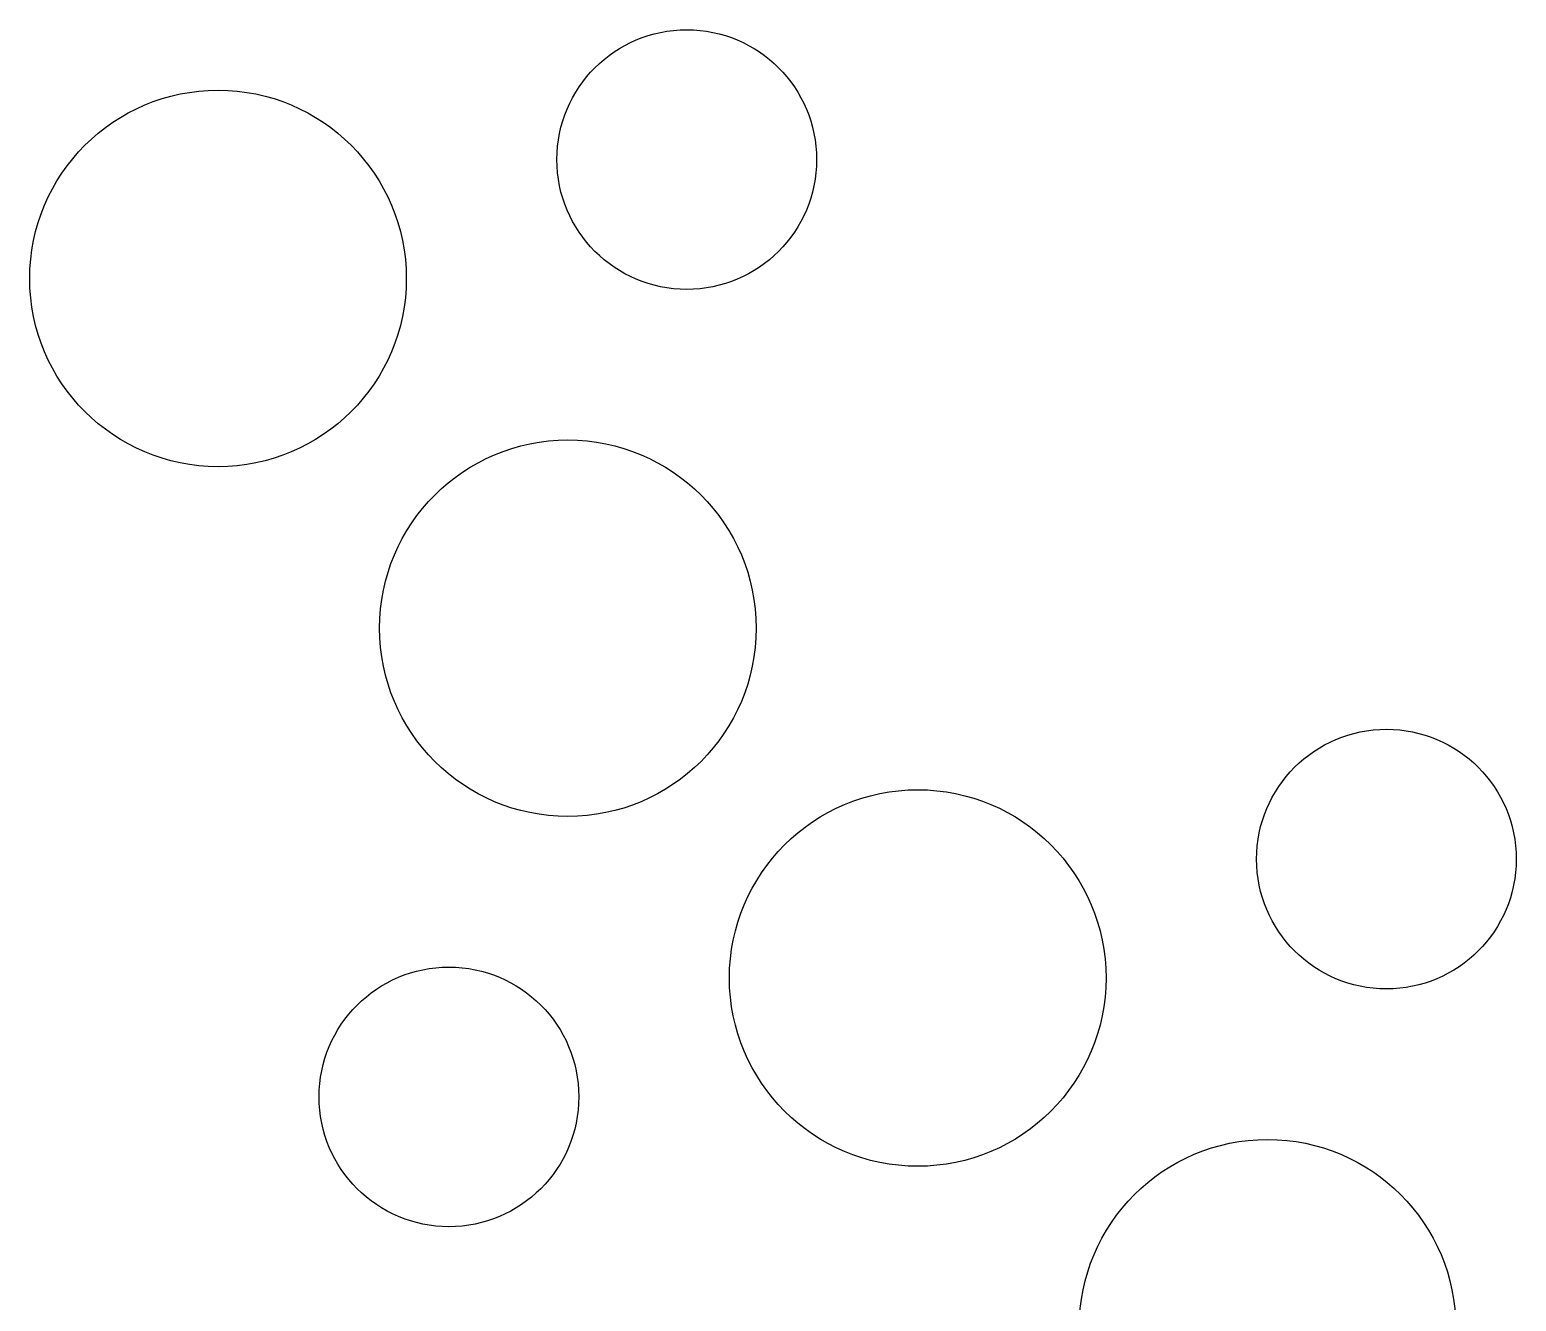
# Model space of a CAD drawing. Extents: x 4.32 to 8.86, y -5.17 to -1.84.
# Drawn here: x 4.3158 to 4.7665, y -4.6437 to -4.2581 of the extents above; entities that cross this region are included whole.
import ezdxf

# ---------------------------------------------------------------- set-up
doc = ezdxf.new("R2010")
doc.units = 0
doc.header["$MEASUREMENT"] = 0
doc.layers.add('BLACK', color=7, linetype='CONTINUOUS')

msp = doc.modelspace()

# ---------------------------------------------------------------- linework, layer by layer
at = {"layer": 'BLACK'}
for centre, radius in [((4.51498, -4.29744), 0.03937), ((4.37286, -4.33349), 0.05709), ((4.47893, -4.43956), 0.05709), ((4.72711, -4.50957), 0.03937), ((4.585, -4.54563), 0.05709), ((4.44288, -4.58168), 0.03937), ((4.69106, -4.65169), 0.05709)]:
    msp.add_circle(centre, radius, dxfattribs=at)

doc.saveas('drawing.dxf')
